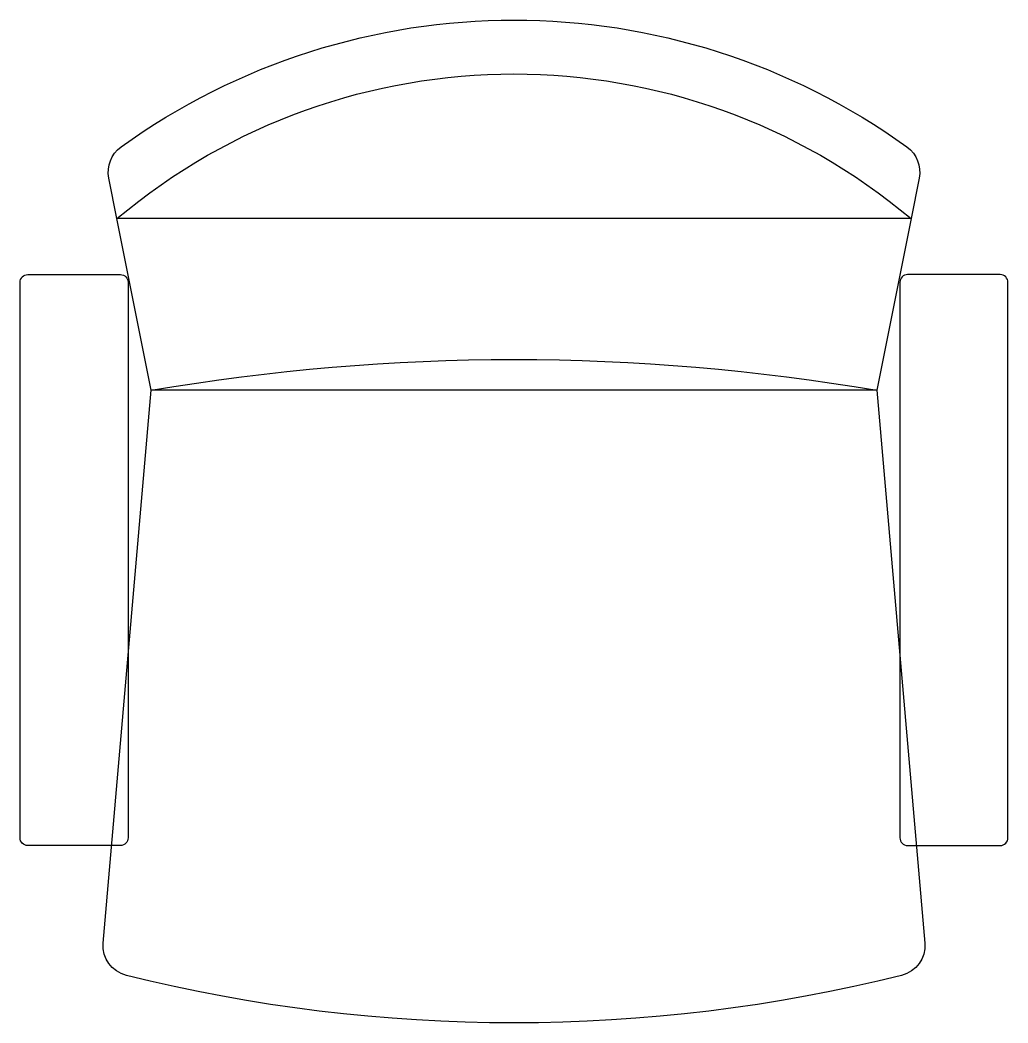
# Model space of a CAD drawing. Header units: millimetres. Extents: x -320 to 320, y -325 to 325.
import ezdxf

# ---------------------------------------------------------------- set-up
doc = ezdxf.new("R2010")
doc.units = ezdxf.units.MM
doc.header["$LTSCALE"] = 0.001

msp = doc.modelspace()

# ---------------------------------------------------------------- linework, layer by layer
for points in [[(-257.3, 196.31), (-262.5, 222.61, -0.293161), (-254.6, 242.71, -0.323124), (254.6, 242.71, -0.293161), (262.5, 222.61), (257.3, 196.31), (-257.3, 196.31)], [(-235, 85.01), (-257.3, 196.31, -0.364193), (257.3, 196.31), (235, 85.01), (-235, 85.01)], [(-320, -204.99), (-320, 155.01, -0.414214), (-315, 160.01), (-255, 160.01, -0.414214), (-250, 155.01), (-250, -204.99, -0.414214), (-255, -209.99), (-315, -209.99, -0.414214), (-320, -204.99)], [(320, -204.99), (320, 155.01, 0.414214), (315, 160.01), (255, 160.01, 0.414214), (250, 155.01), (250, -204.99, 0.414214), (255, -209.99), (315, -209.99, 0.414214), (320, -204.99)], [(-251.1, -294.19, -0.365314), (-266.2, -273.29), (-235, 85.01, -0.085108), (235, 85.01), (266.2, -273.29, -0.365314), (251.1, -294.19, -0.12257), (-251.1, -294.19)]]:
    msp.add_lwpolyline(points, format="xyb")

doc.saveas('drawing.dxf')
